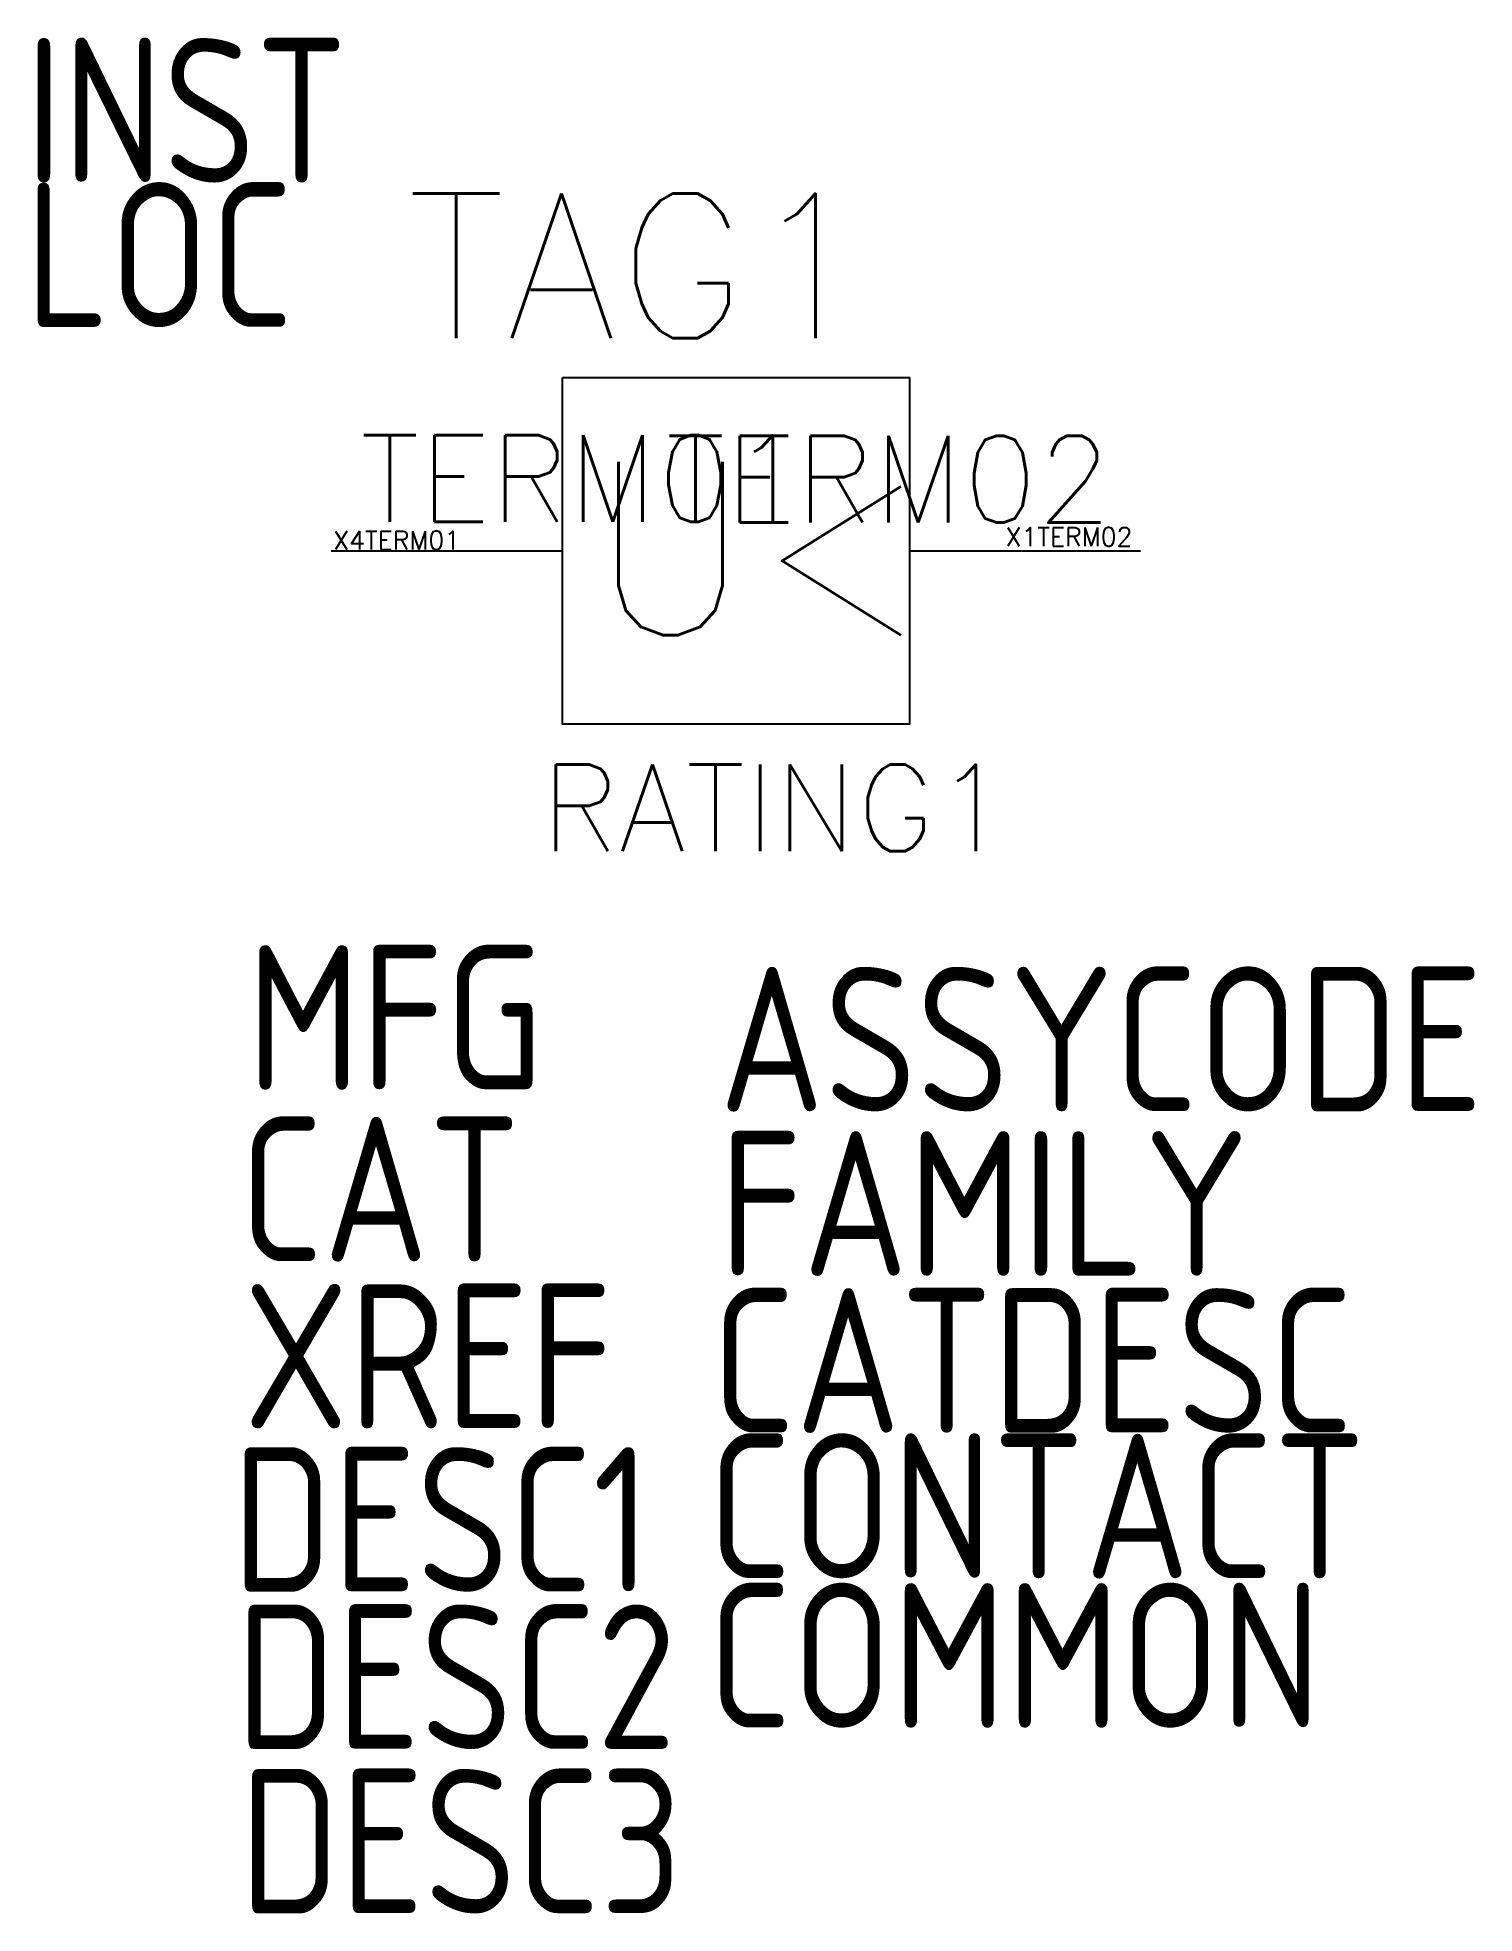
# Model space of a CAD drawing. Header units: inches. Extents: x -12.1 to 12.8, y -30.6 to 1.9.
import ezdxf
from ezdxf.enums import TextEntityAlignment as Align

# ---------------------------------------------------------------- set-up
doc = ezdxf.new("R2010")
doc.units = ezdxf.units.IN
doc.header["$MEASUREMENT"] = 0
doc.styles.get("Standard").update_dxf_attribs({"font": 'txt.shx'})
doc.styles.add('WD', font='txt.shx')
doc.styles.add('WD_IEC', font='isocp2.shx', dxfattribs={"width": 0.9, "height": 4})

msp = doc.modelspace()

# ---------------------------------------------------------------- linework, layer by layer
for p, q in [((-7, -7), (-3, -7)), ((3, -7), (7, -7))]:
    msp.add_line(p, q)
msp.add_lwpolyline([(-3, -4), (3, -4), (3, -10), (-3, -10)], close=True)

# ---------------------------------------------------------------- texts
msp.add_text('U<', height=3).set_placement((-2.546, -8.458))
at = {"style": 'WD_IEC', "width": 0.9, "flags": 1}
for tag, p, s in [('INST', (-12.299, -0.628), ''), ('LOC', (-12.299, -3.128), ''), ('MFG', (-8.464, -16.32), ''), ('ASSYCODE', (-0.291, -16.695), ''), ('CAT', (-8.588, -19.29), ''), ('FAMILY', (-0.291, -19.538), 'CBM_ACKO'), ('XREF', (-8.523, -22.179), ''), ('CATDESC', (-0.421, -22.253), ''), ('CONTACT', (-0.486, -24.772), 'NO'), ('DESC1', (-8.717, -25.004), ''), ('COMMON', (-0.486, -27.356), '1'), ('DESC2', (-8.652, -27.726), ''), ('DESC3', (-8.588, -30.57), '')]:
    msp.add_attdef(tag, p, s, height=2.5, dxfattribs=at)
for tag, p, s, height in [('TAG1', (-5.698, -3.319), 'GV-AX', 2.5), ('TERM01', (-6.5, -6.499), 'D1', 1.5)]:
    msp.add_attdef(tag, p, s, height=height)
at = {"linetype": 'Continuous'}
msp.add_attdef('TERM02', text='D2', height=1.5, dxfattribs=at).set_placement((6.498, -6.51), align=Align.RIGHT)
at = {"style": 'WD', "flags": 1}
msp.add_attdef('X4TERM01', (-6.966, -6.976), '', height=0.32, dxfattribs=at)
msp.add_attdef('X1TERM02', text='', height=0.32, dxfattribs=at).set_placement((6.858, -6.916), align=Align.RIGHT)
at = {"flags": 1}
msp.add_attdef('RATING1', text='', height=1.5, dxfattribs=at).set_placement((4.726, -12.196), align=Align.RIGHT)

doc.saveas('drawing.dxf')
